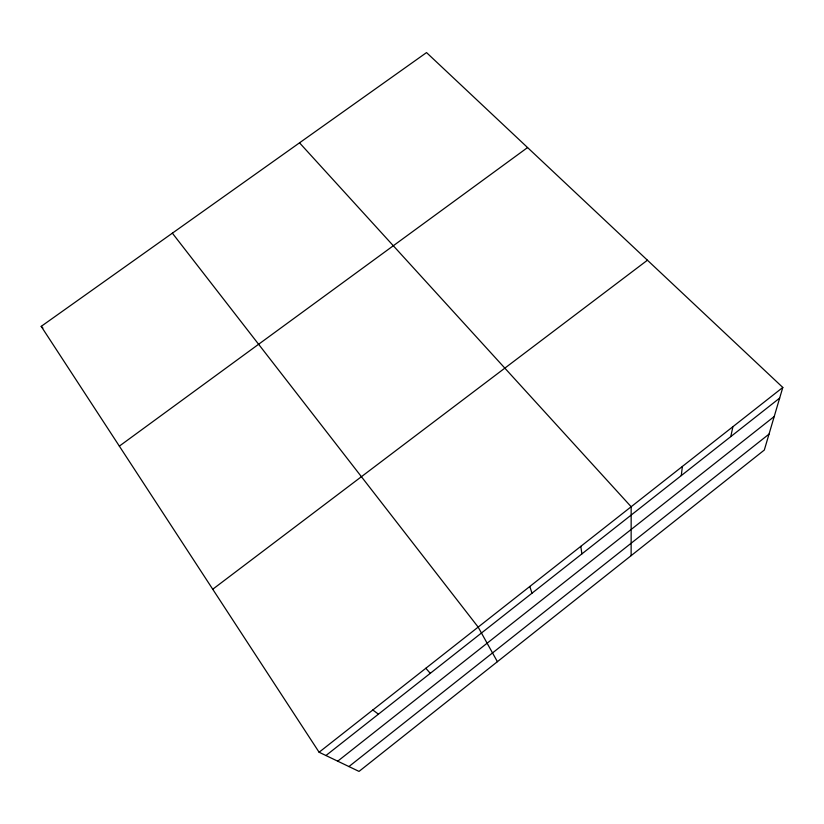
<?xml version="1.0" encoding="UTF-8"?>
<svg xmlns="http://www.w3.org/2000/svg" width="824" height="824" viewBox="0 0 824 824"><rect width="100%" height="100%" fill="white"/><g stroke="black" fill="none" stroke-linecap="round" stroke-linejoin="round"><path stroke-width="1.24" d="M631.133 555.654L631.163 506.75L299.524 142.83M681.283 475.592L682.365 466.466M730.785 436.596L732.907 426.698M782.8 387.445L764.322 450.038L359.027 771.408L319.104 752.24L41.2 326.366L426.533 52.592L782.8 387.445L319.104 752.24M348.933 766.567L769.019 434.124M337.716 761.18L774.22 416.511M325.943 755.526L779.659 398.095M212.736 589.242L647.427 260.209M119.346 446.124L527.566 147.558M372.819 709.989L378.443 714.161M41.2 326.366L42.92 328.045M425.843 668.274L430.283 673.332M172.37 233.171L478.167 627.105L497.397 661.693M529.822 586.472L531.985 593.208M580.817 546.353L581.878 553.903"/></g></svg>
